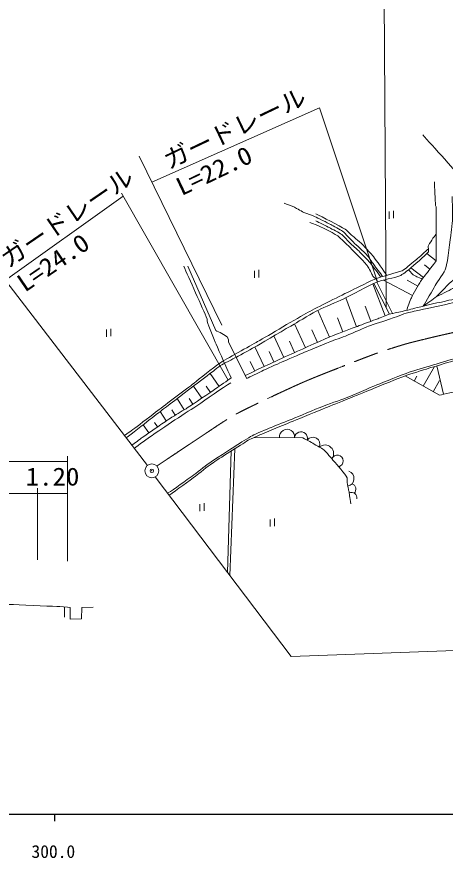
# Model space of a CAD drawing. Units: millimetres, scale not verified. Extents: x 40000 to 680000, y 20000 to 380000.
# Drawn here: x 362631 to 423768, y 198715 to 318631 of the extents above; entities that cross this region are included whole.
import ezdxf
from ezdxf.enums import TextEntityAlignment as Align

# ---------------------------------------------------------------- set-up
doc = ezdxf.new("R2010")
doc.units = ezdxf.units.MM
doc.header["$LTSCALE"] = 1000
doc.header["$PDMODE"] = 32
doc.header["$PDSIZE"] = 500
doc.linetypes.add('CHAIN', pattern=[18.5, 12, -1.5, 3.5, -1.5])
for name, color, linetype, lineweight in [('M-BGD', 7, 'Continuous', 13), ('M-BMK', 2, 'CHAIN', 13), ('M-TTL-BAND', 7, 'Continuous', 25), ('M-WORK', 1, 'Continuous', 13)]:
    doc.layers.add(name, color=color, linetype=linetype, lineweight=lineweight)
doc.styles.add('ＭＳ ゴシック', font='')
doc.styles.get('ＭＳ ゴシック').set_extended_font_data('MS Gothic')

msp = doc.modelspace()

# ---------------------------------------------------------------- linework, layer by layer
at = {"layer": 'M-BGD'}
msp.add_circle((381900, 253927), 1000, dxfattribs=at)
msp.add_point((381900, 253927), dxfattribs=at)
at = {"layer": 'M-BMK'}
msp.add_open_spline([(382630, 254610), (383718, 255346), (386998, 257532), (388096, 258253), (389236, 259002), (392618, 261316), (393820, 261961), (395746, 262996), (401694, 265769), (403700, 266637), (405704, 267505), (411812, 269875), (413860, 270634), (414733, 270958), (417398, 271799), (418295, 272049), (419289, 272327), (422303, 273046), (423310, 273275), (424693, 273588), (428848, 274508), (430245, 274756), (431267, 274938), (434358, 275316), (435391, 275421), (436994, 275585), (441812, 276013), (443422, 276099), (444750, 276170), (448741, 276222), (450070, 276206), (450904, 276195), (453399, 275998), (454232, 275966), (455647, 275913), (459891, 275816), (461306, 275780), (462420, 275752), (465763, 275664), (466878, 275647), (468258, 275627), (472399, 275643), (473779, 275594), (474160, 275580), (474869, 275522), (475622, 275457)], degree=3, knots=[0, 0, 0, 0, 1, 1, 1, 2, 2, 2, 3, 3, 3, 4, 4, 4, 5, 5, 5, 6, 6, 6, 7, 7, 7, 8, 8, 8, 9, 9, 9, 10, 10, 10, 11, 11, 11, 12, 12, 12, 13, 13, 13, 14, 14, 14, 15, 15, 15, 15], dxfattribs=at)
at = {"layer": 'M-TTL-BAND'}
for p, q in [((40000, 205000), (579000, 205000)), ((368000, 205000), (368000, 204000))]:
    msp.add_line(p, q, dxfattribs=at)
at = {"layer": 'M-WORK'}
for p, q in [((415327, 277232), (415010, 325797)), ((381925, 295066), (405821, 305656)), ((405821, 305656), (414125, 280868)), ((380116, 298759), (391910, 274691)), ((361013, 281087), (377827, 293058)), ((377578, 293494), (392784, 266857)), ((415757, 290877), (415757, 289859)), ((416389, 290998), (416389, 289914)), ((422490, 283868), (421144, 284899)), ((387058, 283093), (391037, 273913)), ((421580, 282675), (420794, 283274)), ((396549, 282427), (396549, 281409)), ((397181, 282547), (397181, 281463)), ((420665, 281487), (418869, 282858)), ((360595, 281633), (381264, 254698)), ((413589, 280640), (415825, 276255)), ((413848, 281288), (414125, 280868)), ((416228, 276348), (413990, 280818)), ((419122, 278919), (414980, 281106)), ((419847, 280232), (418341, 281094)), ((415216, 276029), (413429, 280564)), ((411105, 274465), (409577, 278590)), ((413165, 275235), (412352, 277406)), ((407236, 272987), (405590, 276788)), ((403811, 271470), (402281, 274889)), ((409161, 273750), (408418, 275752)), ((375414, 274059), (375414, 273041)), ((376046, 274180), (376046, 273096)), ((405522, 272233), (404721, 274035)), ((392845, 272251), (395445, 267072)), ((400731, 270085), (399336, 273160)), ((402270, 270779), (401543, 272405)), ((397936, 268795), (396618, 271577)), ((395229, 267501), (393956, 270113)), ((399330, 269446), (398658, 270914)), ((396581, 268150), (395936, 269501)), ((420647, 265977), (422222, 268778)), ((423507, 264829), (422556, 268881)), ((391491, 265955), (390217, 267786)), ((418032, 267447), (422935, 264691)), ((419339, 266712), (419733, 267412)), ((422048, 265190), (422951, 266797)), ((389014, 264262), (387837, 265994)), ((390254, 265106), (389644, 265999)), ((386511, 262608), (385536, 264246)), ((387771, 263422), (387214, 264252)), ((383961, 261030), (383068, 262357)), ((385219, 261847), (384770, 262600)), ((381489, 259331), (380679, 260495)), ((382722, 260185), (382293, 260806)), ((396513, 258688), (403442, 258649)), ((392701, 239422), (393236, 256766)), ((393019, 239003), (393733, 257081)), ((369877, 241025), (369877, 256010)), ((332133, 255260), (369877, 255260)), ((382376, 253048), (401775, 227447)), ((349690, 250702), (365587, 250702)), ((365587, 241239), (365587, 251452)), ((365587, 241239), (365587, 251452)), ((365587, 250702), (369877, 250702)), ((369877, 241025), (369877, 251452)), ((388737, 249175), (388737, 248158)), ((389370, 249296), (389370, 248212)), ((399405, 247112), (399405, 246028)), ((398773, 246991), (398773, 245974)), ((369456, 234523), (369456, 233060)), ((575366, 233940), (401775, 227447))]:
    msp.add_line(p, q, dxfattribs=at)
msp.add_lwpolyline([(370257, 234464), (370264, 232782), (371858, 232809), (371926, 234458), (373508, 234473)], dxfattribs=at)
for centre, radius, start, end in [((401195, 258776), 1077, 353.59525, 185.75909), ((403190, 258570), 929, 342.96203, 174.70296), ((404892, 257719), 999, 336.60823, 144.56724), ((406607, 256368), 1244, 323.2031, 129.93982), ((408384, 255319), 837, 282.61534, 158.74752), ((409640, 252832), 1115, 280.84161, 70.3878), ((410247, 251333), 780, 311.26204, 73.83518), ((410399, 250052), 784, 351.17376, 115.28097)]:
    msp.add_arc(centre, radius, start, end, dxfattribs=at)
for points, knots in [([(420566, 301796), (421821, 300412), (425570, 296243), (426814, 294849), (427335, 294265), (428795, 292414), (429389, 291905), (429768, 291580), (431117, 290872), (431600, 290745)], [0, 0, 0, 0, 1, 1, 1, 2, 2, 2, 3, 3, 3, 3]), ([(422490, 283868), (422507, 285404), (422504, 290012), (422485, 291547), (422485, 291593), (422395, 291710), (422392, 291755), (422343, 292426), (422243, 294442), (422225, 295114)], [0, 0, 0, 0, 1, 1, 1, 2, 2, 2, 3, 3, 3, 3]), ([(420638, 277399), (420975, 277987), (422000, 279744), (422346, 280327), (422645, 280831), (423697, 282273), (423865, 282834), (424161, 283821), (424482, 286907), (424623, 287927), (424667, 288251), (424782, 289226), (424791, 289553), (424811, 290250), (424795, 292343), (424764, 293039)], [0, 0, 0, 0, 1, 1, 1, 2, 2, 2, 3, 3, 3, 4, 4, 4, 5, 5, 5, 5]), ([(400807, 292061), (401101, 291967), (401963, 291631), (402241, 291500), (402549, 291357), (403424, 290834), (403733, 290693), (404001, 290571), (404850, 290311), (405119, 290190), (405590, 289978), (406971, 289273), (407427, 289031), (407773, 288847), (408819, 288303), (409127, 288062), (409475, 287791), (410360, 286802), (410675, 286495), (411042, 286139), (412193, 285125), (412537, 284747), (412773, 284489), (413356, 283614), (413563, 283332), (413815, 282988), (414578, 281960), (414834, 281618)], [0, 0, 0, 0, 1, 1, 1, 2, 2, 2, 3, 3, 3, 4, 4, 4, 5, 5, 5, 6, 6, 6, 7, 7, 7, 8, 8, 8, 9, 9, 9, 9]), ([(405287, 290551), (406152, 290158), (408682, 288842), (409500, 288360), (409711, 288235), (410219, 287694), (410403, 287532), (410743, 287231), (411791, 286360), (412119, 286046), (412418, 285631), (413265, 284785), (413524, 284451), (413894, 283975), (415052, 282369), (415408, 281787)], [0, 0, 0, 0, 1, 1, 1, 2, 2, 2, 3, 3, 3, 4, 4, 4, 5, 5, 5, 5]), ([(404464, 289316), (405308, 289067), (407706, 287905), (408424, 287397), (409167, 286872), (411036, 284864), (411677, 284219), (411891, 284004), (412527, 283348), (412701, 283100), (412887, 282835), (413289, 281948), (413461, 281675), (413520, 281583), (413756, 281347), (413848, 281288)], [0, 0, 0, 0, 1, 1, 1, 2, 2, 2, 3, 3, 3, 4, 4, 4, 5, 5, 5, 5]), ([(414574, 281539), (414294, 281962), (413378, 283182), (413050, 283570), (412747, 283928), (411761, 284932), (411426, 285260), (411190, 285491), (410437, 286133), (410201, 286362), (409953, 286602), (409280, 287400), (409004, 287606), (408679, 287849), (407587, 288397), (407228, 288585), (406848, 288783), (405697, 289353), (405309, 289534)], [0, 0, 0, 0, 1, 1, 1, 2, 2, 2, 3, 3, 3, 4, 4, 4, 5, 5, 5, 6, 6, 6, 6]), ([(420638, 277399), (421028, 277636), (422137, 278445), (422482, 278744), (422986, 279181), (424339, 280673), (424875, 281071), (425365, 281433), (427016, 282235), (427561, 282507), (428112, 282781), (429791, 283547), (430354, 283797), (430462, 283845), (430808, 283939), (430912, 283996), (431727, 284445), (434137, 285855), (434941, 286323), (435416, 286599), (436847, 287420), (437308, 287719), (437638, 287934), (438586, 288639), (438890, 288889), (439040, 289012), (439451, 289427), (439568, 289581), (439599, 289621), (439625, 289785), (439608, 289833)], [0, 0, 0, 0, 1, 1, 1, 2, 2, 2, 3, 3, 3, 4, 4, 4, 5, 5, 5, 6, 6, 6, 7, 7, 7, 8, 8, 8, 9, 9, 9, 10, 10, 10, 10]), ([(378251, 258624), (378900, 259122), (380843, 260621), (381490, 261122), (381906, 261445), (383148, 262423), (383566, 262744), (384473, 263440), (387205, 265515), (388116, 266206), (388629, 266595), (390177, 267753), (390690, 268143), (390888, 268294), (391455, 268784), (391668, 268913), (392113, 269181), (393510, 269872), (393967, 270119), (394558, 270438), (396327, 271408), (396911, 271743), (397977, 272354), (401149, 274231), (402212, 274848), (402906, 275251), (404978, 276478), (405693, 276842), (406376, 277189), (408500, 278067), (409190, 278398), (410160, 278862), (412995, 280411), (413990, 280818), (414623, 281076), (416654, 281456), (417288, 281709), (417600, 281833), (418401, 282463), (418658, 282679), (419218, 283151), (420902, 284577), (421366, 285143), (421470, 285271), (421287, 285816), (421353, 285967), (421510, 286330), (422171, 287329), (422443, 287616)], [0, 0, 0, 0, 1, 1, 1, 2, 2, 2, 3, 3, 3, 4, 4, 4, 5, 5, 5, 6, 6, 6, 7, 7, 7, 8, 8, 8, 9, 9, 9, 10, 10, 10, 11, 11, 11, 12, 12, 12, 13, 13, 13, 14, 14, 14, 15, 15, 15, 16, 16, 16, 16]), ([(378003, 258948), (378302, 259158), (379191, 259803), (379484, 260022), (380138, 260513), (382088, 262005), (382740, 262499), (383778, 263285), (386902, 265631), (387935, 266424), (388645, 266968), (390706, 268692), (391454, 269181), (392524, 269879), (395895, 271708), (397002, 272345), (398445, 273175), (402744, 275719), (404206, 276515), (405422, 277177), (409147, 279019), (410388, 279633), (411095, 279982), (413211, 281038), (413944, 281327), (414559, 281569), (416477, 282081), (417109, 282276), (417242, 282317), (417652, 282430), (417767, 282509), (418169, 282790), (419293, 283740), (419666, 284058), (420014, 284353), (421036, 285262), (421370, 285573)], [0, 0, 0, 0, 1, 1, 1, 2, 2, 2, 3, 3, 3, 4, 4, 4, 5, 5, 5, 6, 6, 6, 7, 7, 7, 8, 8, 8, 9, 9, 9, 10, 10, 10, 11, 11, 11, 12, 12, 12, 12]), ([(422429, 278699), (422916, 278932), (424364, 279658), (424843, 279908), (425361, 280179), (426894, 281029), (427409, 281304), (427934, 281584), (429506, 282429), (430042, 282687), (430128, 282728), (430421, 282753), (430507, 282793), (430846, 282951), (431827, 283494), (432156, 283671), (432745, 283988), (434506, 284949), (435095, 285266), (435299, 285377), (435913, 285704), (436118, 285812)], [0, 0, 0, 0, 1, 1, 1, 2, 2, 2, 3, 3, 3, 4, 4, 4, 5, 5, 5, 6, 6, 6, 7, 7, 7, 7]), ([(393212, 267164), (392773, 268119), (391497, 271005), (391085, 271973), (390811, 272619), (390021, 274571), (389782, 275231), (389762, 275287), (389824, 275474), (389801, 275529), (389155, 277050), (387145, 281583), (386451, 283082)], [0, 0, 0, 0, 1, 1, 1, 2, 2, 2, 3, 3, 3, 4, 4, 4, 4]), ([(418265, 276798), (418371, 277164), (418781, 278233), (418947, 278577), (419181, 279061), (419969, 280469), (420256, 280924), (420445, 281223), (421108, 282053), (421321, 282335), (421554, 282642), (422256, 283562), (422490, 283868)], [0, 0, 0, 0, 1, 1, 1, 2, 2, 2, 3, 3, 3, 4, 4, 4, 4]), ([(395229, 267501), (395935, 267845), (398062, 268858), (398774, 269190), (399455, 269507), (401509, 270439), (402195, 270746), (403317, 271247), (406679, 272761), (407814, 273234), (408490, 273515), (410557, 274259), (411242, 274516), (411826, 274734), (413576, 275387), (414158, 275608), (414486, 275733), (415458, 276137), (415792, 276245), (415995, 276310), (416628, 276426), (416837, 276472), (417152, 276543), (418099, 276757), (418413, 276833), (418830, 276935), (420075, 277267), (420493, 277365), (421332, 277563), (423854, 278131), (424696, 278315), (425444, 278479), (427685, 278975), (428439, 279107), (428784, 279167), (429834, 279243), (430183, 279276), (430477, 279304), (431361, 279381), (431655, 279412), (432053, 279453), (433246, 279585), (433642, 279636), (435120, 279826), (439551, 280423), (441028, 280620), (442310, 280792), (446159, 281295), (447439, 281485), (448372, 281623), (451161, 282114), (452093, 282264), (452240, 282287), (452685, 282338), (452833, 282349)], [0, 0, 0, 0, 1, 1, 1, 2, 2, 2, 3, 3, 3, 4, 4, 4, 5, 5, 5, 6, 6, 6, 7, 7, 7, 8, 8, 8, 9, 9, 9, 10, 10, 10, 11, 11, 11, 12, 12, 12, 13, 13, 13, 14, 14, 14, 15, 15, 15, 16, 16, 16, 17, 17, 17, 18, 18, 18, 18]), ([(395445, 267072), (395871, 267292), (397163, 267930), (397597, 268134), (398158, 268399), (399854, 269164), (400421, 269414), (401075, 269702), (403043, 270550), (403703, 270825), (404496, 271156), (406883, 272125), (407682, 272442), (408147, 272626), (409559, 273141), (410022, 273330), (410591, 273563), (412266, 274334), (412840, 274552), (413455, 274786), (415338, 275373), (415960, 275585), (416452, 275753), (417911, 276306), (418410, 276453), (418775, 276561), (419897, 276779), (420269, 276860), (421179, 277059), (423915, 277640), (424823, 277854), (425660, 278050), (428143, 278764), (428990, 278910), (429614, 279018), (431521, 279054), (432151, 279117), (432990, 279202), (435495, 279543), (436330, 279649), (437626, 279814), (441515, 280291), (442809, 280471), (444531, 280711), (449690, 281497), (451412, 281748), (451673, 281786), (452459, 281888), (452721, 281918)], [0, 0, 0, 0, 1, 1, 1, 2, 2, 2, 3, 3, 3, 4, 4, 4, 5, 5, 5, 6, 6, 6, 7, 7, 7, 8, 8, 8, 9, 9, 9, 10, 10, 10, 11, 11, 11, 12, 12, 12, 13, 13, 13, 14, 14, 14, 15, 15, 15, 16, 16, 16, 16]), ([(418545, 282587), (418635, 282449), (418962, 282075), (419087, 281967), (419196, 281873), (419571, 281656), (419700, 281590), (419852, 281512), (420325, 281308), (420487, 281250)], [0, 0, 0, 0, 1, 1, 1, 2, 2, 2, 3, 3, 3, 3]), ([(391037, 273913), (391400, 273797), (392405, 273214), (392686, 272956), (392792, 272858), (392899, 272385), (392845, 272251)], [0, 0, 0, 0, 1, 1, 1, 2, 2, 2, 2]), ([(384251, 250778), (384942, 251249), (386992, 252692), (387669, 253183), (388145, 253529), (389530, 254627), (390014, 254962), (390787, 255496), (393160, 257020), (393951, 257527), (394399, 257814), (395738, 258686), (396210, 258931), (396734, 259203), (398372, 259879), (398917, 260105), (399512, 260352), (401312, 261055), (401909, 261299), (402760, 261647), (405299, 262729), (406156, 263063), (406843, 263331), (408943, 264040), (409629, 264311), (410514, 264661), (413130, 265811), (414012, 266170), (414926, 266543), (417680, 267640), (418611, 267970), (419241, 268193), (421167, 268743), (421807, 268933), (422441, 269123), (424338, 269714), (424982, 269870), (425581, 270014), (427408, 270316), (428014, 270433), (428446, 270516), (429735, 270816), (430171, 270874), (430216, 270880), (430277, 270885), (430349, 270889)], [0, 0, 0, 0, 1, 1, 1, 2, 2, 2, 3, 3, 3, 4, 4, 4, 5, 5, 5, 6, 6, 6, 7, 7, 7, 8, 8, 8, 9, 9, 9, 10, 10, 10, 11, 11, 11, 12, 12, 12, 13, 13, 13, 14, 14, 14, 15, 15, 15, 15]), ([(384479, 250499), (385218, 251025), (387418, 252628), (388145, 253171), (388607, 253516), (389947, 254613), (390424, 254937), (391451, 255634), (394587, 257644), (395658, 258271), (396060, 258506), (397347, 259057), (397776, 259240), (398628, 259602), (401202, 260646), (402059, 260997), (402984, 261375), (405758, 262511), (406684, 262887), (408071, 263449), (412234, 265130), (413623, 265688), (414494, 266038), (417101, 267108), (417984, 267430), (418663, 267677), (420737, 268319), (421428, 268533), (422104, 268742), (424132, 269371), (424818, 269544), (425527, 269722), (427677, 270152), (428395, 270288), (428898, 270384), (430415, 270629), (430922, 270701), (431407, 270770), (432867, 270945), (433355, 270993)], [0, 0, 0, 0, 1, 1, 1, 2, 2, 2, 3, 3, 3, 4, 4, 4, 5, 5, 5, 6, 6, 6, 7, 7, 7, 8, 8, 8, 9, 9, 9, 10, 10, 10, 11, 11, 11, 12, 12, 12, 13, 13, 13, 13]), ([(422935, 264691), (424334, 265041), (428563, 265956), (429981, 266216), (431096, 266421), (434470, 266855), (435592, 267014), (436930, 267204), (440940, 267793), (442280, 267958), (443084, 268057), (445503, 268264), (446309, 268330), (447141, 268399), (449639, 268579), (450471, 268636), (451112, 268680), (453035, 268797), (453676, 268836), (454426, 268882), (456675, 269018), (457425, 269062), (457986, 269095), (459670, 269190), (460231, 269221), (460587, 269241), (461656, 269297), (462013, 269314)], [0, 0, 0, 0, 1, 1, 1, 2, 2, 2, 3, 3, 3, 4, 4, 4, 5, 5, 5, 6, 6, 6, 7, 7, 7, 8, 8, 8, 9, 9, 9, 9]), ([(379065, 257564), (379355, 257790), (380239, 258451), (380538, 258665), (381063, 259039), (382652, 260139), (383184, 260503), (383530, 260740), (384573, 261446), (384927, 261670), (385329, 261923), (386565, 262626), (386963, 262884), (387791, 263423), (390238, 265094), (391054, 265652), (391488, 265950), (392784, 266857), (393212, 267164)], [0, 0, 0, 0, 1, 1, 1, 2, 2, 2, 3, 3, 3, 4, 4, 4, 5, 5, 5, 6, 6, 6, 6]), ([(379398, 257129), (379915, 257529), (381414, 258618), (381929, 258966), (383192, 259821), (387197, 262559), (388468, 263264), (389375, 263994), (392190, 265800), (393153, 266476)], [0, 0, 0, 0, 1, 1, 1, 2, 2, 2, 3, 3, 3, 3]), ([(403442, 258649), (403697, 258512), (404456, 258088), (404706, 257943), (405056, 257740), (406134, 257169), (406445, 256910), (406774, 256636), (407590, 255635), (407868, 255309), (408239, 254874), (409538, 253427), (409796, 252917), (409712, 251947), (409960, 251315), (410017, 251052), (410076, 250685), (410161, 250156), (410312, 249218)], [0, 0, 0, 0, 1, 1, 1, 2, 2, 2, 3, 3, 3, 4, 4, 4, 5, 5, 5, 6, 6, 6, 6]), ([(328753, 234594), (329351, 234618), (331145, 234641), (331743, 234633), (331788, 234632), (331930, 234587), (331952, 234547), (332014, 234435), (332017, 233986), (332133, 233930), (332368, 233817), (333173, 233825), (333434, 233835), (333805, 233849), (334908, 234013), (335277, 234051), (335584, 234082), (336506, 234150), (336813, 234182), (337127, 234213), (338063, 234353), (338378, 234366), (338952, 234389), (340678, 234336), (341252, 234361), (341583, 234375), (342569, 234530), (342899, 234564), (343530, 234631), (345421, 234824), (346054, 234865), (347117, 234934), (350308, 235118), (351374, 235119), (353406, 235119), (359502, 234933), (361533, 234869), (362898, 234827), (366991, 234654), (368355, 234590), (368736, 234573), (369877, 234497), (370257, 234464)], [0, 0, 0, 0, 1, 1, 1, 2, 2, 2, 3, 3, 3, 4, 4, 4, 5, 5, 5, 6, 6, 6, 7, 7, 7, 8, 8, 8, 9, 9, 9, 10, 10, 10, 11, 11, 11, 12, 12, 12, 13, 13, 13, 14, 14, 14, 14])]:
    msp.add_open_spline(points, degree=3, knots=knots, dxfattribs=at)

# ---------------------------------------------------------------- texts
at = {"layer": 'M-TTL-BAND', "style": 'ＭＳ ゴシック'}
msp.add_text('300.0', height=1833, dxfattribs=at).set_placement((367844, 198195), align=Align.BOTTOM_CENTER)
at = {"layer": 'M-WORK', "style": 'ＭＳ ゴシック'}
for s, rotation, width, p in [('ガードレール', 25.479, 1.05, (384653, 296160)), ('L=22.0', 25.479, 1.1, (386460, 292369)), ('ガードレール', 34.388, 1.05, (361844, 282121)), ('L=24.0', 34.388, 1.1, (364216, 278655))]:
    msp.add_text(s, height=2566, rotation=rotation, dxfattribs=dict(at, width=width)).set_placement(p, align=Align.BOTTOM_LEFT)
at = {"layer": 'M-WORK', "style": 'ＭＳ ゴシック', "width": 1.1}
msp.add_text('1.20', height=2566, dxfattribs=at).set_placement((367732, 251052), align=Align.BOTTOM_CENTER)

doc.saveas('drawing.dxf')
